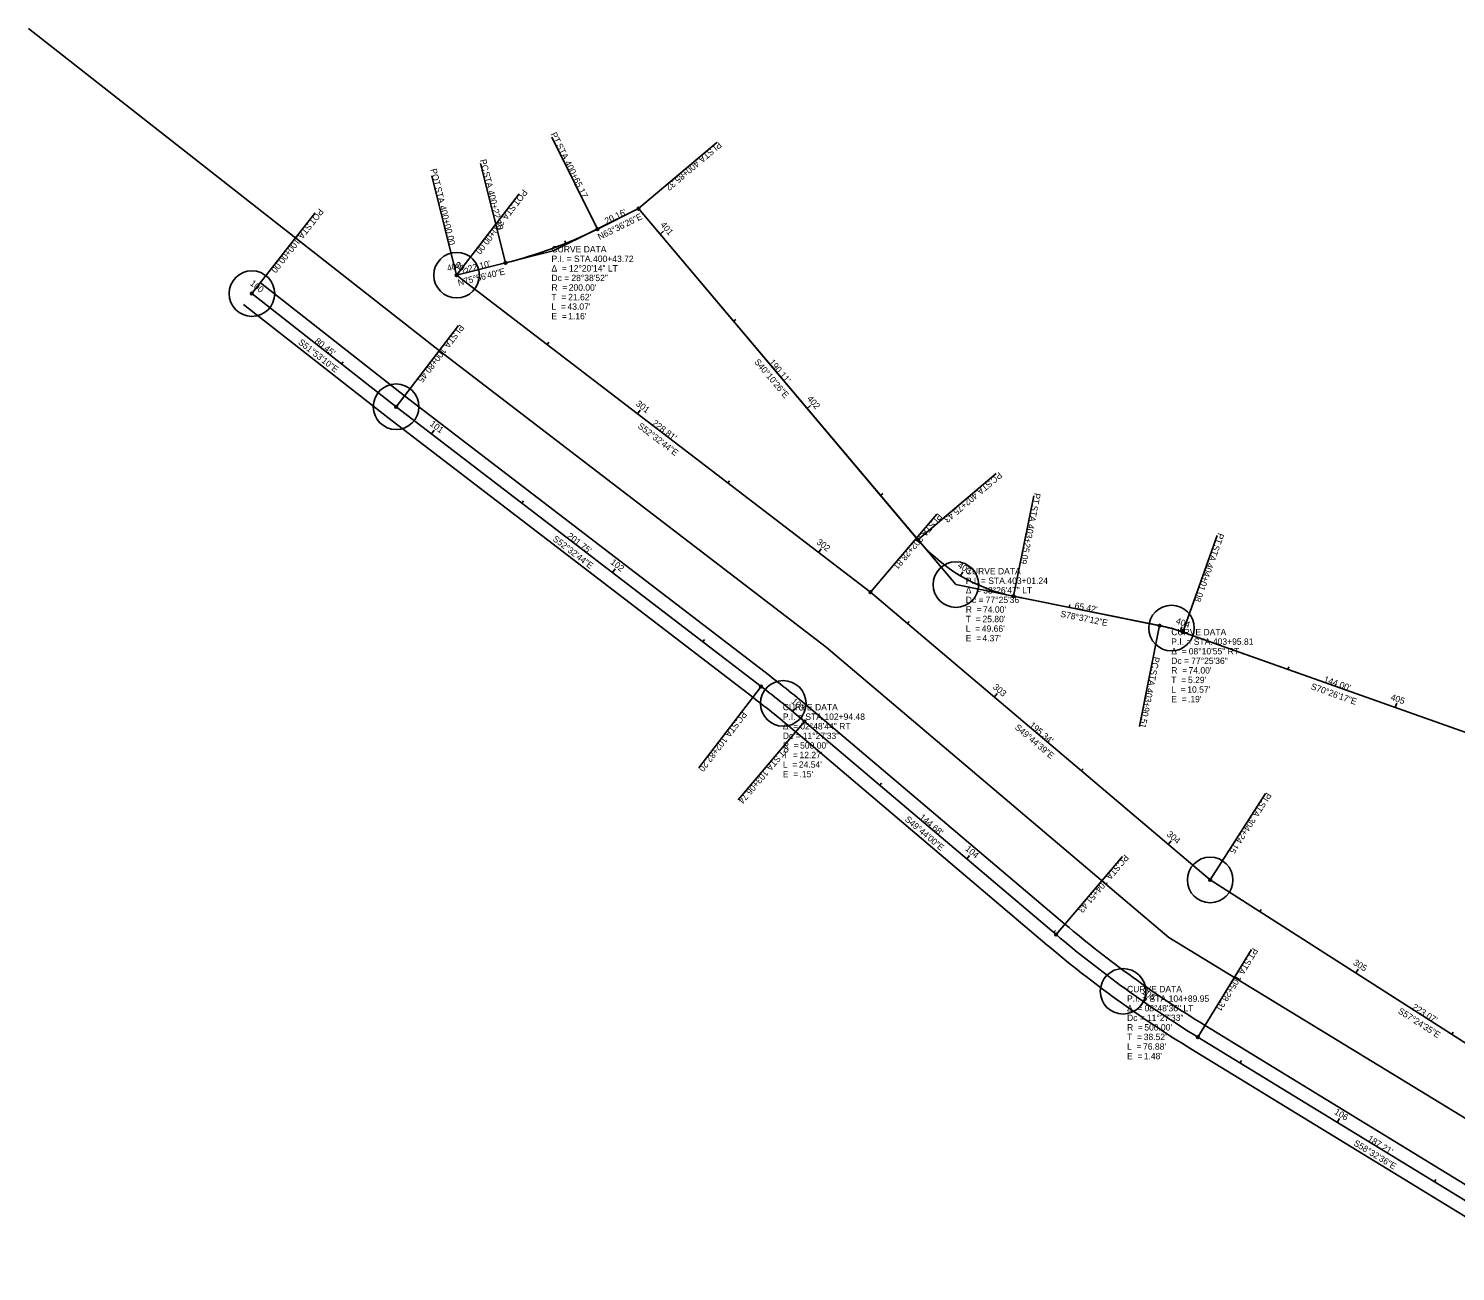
# Model space of a CAD drawing. Extents: x 1439083 to 1441301, y 421605 to 422589.
# Drawn here: x 1439083 to 1439710, y 422043 to 422589 of the extents above; entities that cross this region are included whole.
import ezdxf

# ---------------------------------------------------------------- set-up
doc = ezdxf.new("R2010")
doc.units = 0
for name, color, linetype in [('BD_X_Building', 7, 'Continuous'), ('DR_X_Cells', 7, 'Continuous'), ('GE_P_Alignment', 7, 'Continuous'), ('LT_X_Poles', 7, 'Continuous'), ('PV_X_Field_Drive', 7, 'Continuous'), ('RD_X_Gate', 7, 'Continuous'), ('RD_X_GR_Rt', 7, 'Continuous'), ('RD_X_RR_2', 7, 'Continuous'), ('VG_X_Tree_Line_Rt', 7, 'Continuous')]:
    doc.layers.add(name, color=color, linetype=linetype)

msp = doc.modelspace()

# ---------------------------------------------------------------- linework, layer by layer
at = {"layer": 'DR_X_Cells'}
for p, q in [((1439181.48, 422472.43), (1439209.25, 422507.83)), ((1439181.48, 422472.43), (1439182.71, 422474)), ((1439185.18, 422477.15), (1439248.45, 422427.51)), ((1439177.77, 422467.7), (1439241.1, 422418.03)), ((1439181.48, 422472.43), (1439244.77, 422422.77)), ((1439244.77, 422422.77), (1439272.14, 422458.49)), ((1439220.82, 422441.56), (1439221.56, 422442.51)), ((1439248.45, 422427.51), (1439408.58, 422304.84)), ((1439241.1, 422418.03), (1439401.28, 422295.31)), ((1439244.77, 422422.77), (1439404.93, 422300.08)), ((1439260.29, 422410.88), (1439261.51, 422412.47)), ((1439299.98, 422380.47), (1439300.71, 422381.43)), ((1439339.68, 422350.07), (1439340.89, 422351.66)), ((1439379.37, 422319.66), (1439380.1, 422320.61)), ((1439404.93, 422300.08), (1439377.57, 422264.35)), ((1439418.86, 422289.01), (1439420.14, 422290.55)), ((1439427.92, 422289.26), (1439538.32, 422195.74)), ((1439424.04, 422284.68), (1439394.96, 422250.34)), ((1439420.16, 422280.1), (1439530.56, 422186.59)), ((1439424.04, 422284.68), (1439534.44, 422191.17)), ((1439457.05, 422256.72), (1439457.82, 422257.64)), ((1439495.2, 422224.41), (1439496.49, 422225.93)), ((1439534.44, 422191.17), (1439563.53, 422225.5)), ((1439533.35, 422192.09), (1439534.13, 422193)), ((1439596.69, 422146.17), (1439620.17, 422184.56)), ((1439572.97, 422161.62), (1439574.11, 422163.26)), ((1439599.82, 422151.29), (1439759.52, 422053.59)), ((1439596.69, 422146.17), (1439756.39, 422048.47)), ((1439593.56, 422141.05), (1439753.25, 422043.35)), ((1439615.19, 422134.85), (1439615.82, 422135.87)), ((1439657.84, 422108.76), (1439658.88, 422110.46)), ((1439700.49, 422082.67), (1439701.12, 422083.69))]:
    msp.add_line(p, q, dxfattribs=at)
for centre, radius in [((1439181.48, 422472.43), 10), ((1439181.48, 422472.43), 0.6), ((1439244.77, 422422.77), 10), ((1439244.77, 422422.77), 0.6), ((1439404.93, 422300.08), 0.6), ((1439414.68, 422292.61), 10), ((1439424.04, 422284.68), 0.6), ((1439534.44, 422191.17), 0.6), ((1439563.83, 422166.27), 10), ((1439596.69, 422146.17), 0.6)]:
    msp.add_circle(centre, radius, dxfattribs=at)
for centre, radius, start, end in [((1439100.87, 421903.16), 506, 49.73333, 52.54557), ((1439100.87, 421903.16), 500, 49.73333, 52.54557), ((1439100.87, 421903.16), 494, 49.73333, 52.54557), ((1439857.61, 422572.69), 494, 229.73333, 238.54338), ((1439857.61, 422572.69), 506, 229.73333, 238.54338), ((1439857.61, 422572.69), 500, 229.73333, 238.54338)]:
    msp.add_arc(centre, radius, start, end, dxfattribs=at)
at = {"layer": 'GE_P_Alignment'}
for p, q in [((1439313.75, 422491.13), (1439351.17, 422509.7)), ((1439333.11, 422500.74), (1439351.17, 422509.7)), ((1439351.17, 422509.7), (1439490.46, 422344.72)), ((1439351.17, 422509.7), (1439473.81, 422364.44)), ((1439271.34, 422480.52), (1439313.75, 422491.13)), ((1439271.34, 422480.52), (1439292.78, 422485.88)), ((1439490.46, 422344.72), (1439585.08, 422325.68)), ((1439515.75, 422339.63), (1439579.89, 422326.72)), ((1439585.08, 422325.68), (1439750.22, 422267)), ((1439590.07, 422323.91), (1439725.75, 422275.69))]:
    msp.add_line(p, q, dxfattribs=at)
for centre, radius, start, end in [((1439244.21, 422679.9), 200, 284.0555, 296.3928), ((1439244.21, 422679.9), 200, 284.0555, 296.3928), ((1439530.35, 422412.18), 74, 220.1738, 258.6201), ((1439530.35, 422412.18), 74, 220.1738, 258.6201), ((1439565.29, 422254.18), 74, 70.43811, 78.6201), ((1439565.29, 422254.18), 74, 70.43811, 78.6201)]:
    msp.add_arc(centre, radius, start, end, dxfattribs=at)
at = {"layer": 'LT_X_Poles'}
for p, q in [((1439271.34, 422480.52), (1439298.71, 422516.24)), ((1439271.34, 422480.52), (1439272.56, 422482.1)), ((1439271.34, 422480.52), (1439452.98, 422341.37)), ((1439311.04, 422450.11), (1439311.77, 422451.06)), ((1439350.73, 422419.7), (1439351.94, 422421.29)), ((1439390.42, 422389.3), (1439391.15, 422390.25)), ((1439452.98, 422341.37), (1439482.06, 422375.71)), ((1439430.11, 422358.89), (1439431.33, 422360.48)), ((1439452.98, 422341.37), (1439602.06, 422215.14)), ((1439469.15, 422327.68), (1439469.93, 422328.59)), ((1439507.31, 422295.37), (1439508.6, 422296.89)), ((1439545.47, 422263.06), (1439546.25, 422263.97)), ((1439602.06, 422215.14), (1439626.29, 422253.06)), ((1439583.63, 422230.75), (1439584.92, 422232.27)), ((1439602.06, 422215.14), (1439790, 422094.99)), ((1439623.84, 422201.22), (1439624.49, 422202.23)), ((1439665.97, 422174.29), (1439667.04, 422175.97)), ((1439708.09, 422147.36), (1439708.74, 422148.37))]:
    msp.add_line(p, q, dxfattribs=at)
for centre, radius in [((1439271.34, 422480.52), 0.6), ((1439452.98, 422341.37), 0.6), ((1439602.06, 422215.14), 10), ((1439602.06, 422215.14), 0.6)]:
    msp.add_circle(centre, radius, dxfattribs=at)
at = {"layer": 'PV_X_Field_Drive'}
for p, q in [((1439333.11, 422500.74), (1439313.11, 422541.05)), ((1439351.17, 422509.7), (1439385.55, 422538.73)), ((1439292.78, 422485.88), (1439281.85, 422529.54)), ((1439271.34, 422480.52), (1439260.42, 422524.17)), ((1439473.81, 422364.44), (1439508.2, 422393.47)), ((1439515.75, 422339.63), (1439524.63, 422383.75)), ((1439590.07, 422323.91), (1439605.14, 422366.31)), ((1439579.89, 422326.72), (1439571.01, 422282.61))]:
    msp.add_line(p, q, dxfattribs=at)
for centre in [(1439351.17, 422509.7), (1439333.11, 422500.74), (1439292.78, 422485.88), (1439271.34, 422480.52), (1439473.81, 422364.44), (1439515.75, 422339.63), (1439579.89, 422326.72), (1439590.07, 422323.91)]:
    msp.add_circle(centre, 0.6, dxfattribs=at)
at = {"layer": 'RD_X_GR_Rt'}
for p, q in [((1439360.64, 422498.49), (1439362.17, 422499.78)), ((1439319.29, 422494.52), (1439318.84, 422495.63)), ((1439271.34, 422480.52), (1439270.86, 422482.46)), ((1439392.89, 422460.28), (1439393.81, 422461.06)), ((1439425.15, 422422.08), (1439426.68, 422423.37)), ((1439457.4, 422383.87), (1439458.32, 422384.65)), ((1439492.46, 422348.62), (1439493.48, 422350.34)), ((1439540.18, 422334.72), (1439540.41, 422335.89)), ((1439589.05, 422324.26), (1439589.69, 422326.15)), ((1439636.16, 422307.53), (1439636.57, 422308.66)), ((1439683.28, 422290.79), (1439683.95, 422292.67))]:
    msp.add_line(p, q, dxfattribs=at)
at = {"layer": 'VG_X_Tree_Line_Rt'}
for p, q in [((1439263.77, 422447.27), (1439083.45, 422588.73)), ((1439263.77, 422447.27), (1439433.53, 422317.22)), ((1439244.77, 422422.77), (1439404.93, 422300.08)), ((1439433.53, 422317.22), (1439583.86, 422189.93)), ((1439424.04, 422284.68), (1439534.44, 422191.17)), ((1439583.86, 422189.93), (1439780.2, 422070.24)), ((1439596.69, 422146.17), (1439756.39, 422048.47))]:
    msp.add_line(p, q, dxfattribs=at)
for centre in [(1439271.34, 422480.52), (1439490.46, 422344.72), (1439585.08, 422325.68)]:
    msp.add_circle(centre, 10, dxfattribs=at)
for centre, start, end in [((1439100.87, 421903.16), 49.73333, 52.54557), ((1439857.61, 422572.69), 229.73333, 238.54338)]:
    msp.add_arc(centre, 500, start, end, dxfattribs=at)

# ---------------------------------------------------------------- texts
at = {"layer": 'BD_X_Building'}
for s, rotation, p in [('N63°36\'26"E', 26.3928, (1439334.1, 422495.87)), ('N75°56\'40"E', 14.0555, (1439272.21, 422475.78)), ('S40°10\'26"E', 310.1738, (1439401.77, 422442.33)), ('S78°37\'12"E', 348.6201, (1439536.15, 422330.63)), ('S70°26\'17"E', 340.43811, (1439646, 422298.94))]:
    msp.add_text(s, height=2.8, rotation=rotation, dxfattribs=at).set_placement(p)
at = {"layer": 'DR_X_Cells'}
for s, rotation, p in [('POT', 231.88615, (1439211.01, 422510.01)), (' STA. ', 231.88615, (1439206.57, 422504.34)), ('100+00.00', 231.88615, (1439200.73, 422496.91)), ('100', 321.88615, (1439180.39, 422476.46)), (' STA. ', 232.54557, (1439270.63, 422456.45)), ('PI', 232.54557, (1439272.69, 422459.14)), ('S51°53\'10"E', 321.88615, (1439201.56, 422450.57)), ("80.45'", 321.88615, (1439208.78, 422451.06)), ('100+80.45', 232.54557, (1439264.88, 422448.95)), ('101', 322.54557, (1439259.31, 422414.78)), ("201.75'", 322.54557, (1439319.58, 422365.52)), ('S52°32\'44"E', 322.54557, (1439313.25, 422364.26)), ('102', 322.54557, (1439338.59, 422354.05)), ('103', 320.50623, (1439417.93, 422293.02)), ('PC', 232.54557, (1439396.75, 422289.33)), (' STA. ', 232.54557, (1439393.96, 422285.69)), ('102+82.20', 232.54557, (1439388.21, 422278.19)), ('PT', 229.73333, (1439415.24, 422274.22)), (' STA. ', 229.73333, (1439412.38, 422270.86)), ('103+06.74', 229.73333, (1439406.28, 422263.64)), ('S49°44\'00"E', 319.73333, (1439467.79, 422241.33)), ("144.68'", 319.73333, (1439474.17, 422242.27)), ('104', 319.73333, (1439494.32, 422228.43)), ('PC', 229.73333, (1439564.47, 422226.56)), (' STA. ', 229.73333, (1439561.51, 422223.06)), ('104+51.43', 229.73333, (1439555.4, 422215.84)), ('PT', 238.54338, (1439620.84, 422185.57)), (' STA. ', 238.54338, (1439618.53, 422181.8)), ('105+28.31', 238.54338, (1439613.6, 422173.74)), ('105', 325.29921, (1439571.67, 422165.56)), ('106', 328.54338, (1439656.28, 422112.64)), ('S58°32\'36"E', 328.54338, (1439664.7, 422098.93)), ("187.21'", 328.54338, (1439670.86, 422100.84))]:
    msp.add_text(s, height=2.8, rotation=rotation, dxfattribs=at).set_placement(p)
for s, p in [('CURVE DATA', (1439414.49, 422289.58)), ('P.I. = STA. ', (1439414.49, 422285.38)), ('102+94.48', (1439432.75, 422285.38)), ('Δ  = ', (1439414.49, 422281.18)), ('Dc = ', (1439414.49, 422276.98)), ('02°48\'44" RT', (1439422.16, 422281.18)), ('11°27\'33"', (1439423.23, 422276.98)), ('R  = ', (1439414.49, 422272.78)), ("500.00'", (1439422.07, 422272.78)), ('T  = ', (1439414.49, 422268.58)), ('L  = ', (1439414.49, 422264.38)), ("24.54'", (1439421.53, 422264.38)), ("12.27'", (1439421.82, 422268.58)), ('E  = ', (1439414.49, 422260.18)), (".15'", (1439421.83, 422260.18)), ('CURVE DATA', (1439565.56, 422165.87)), ('Δ  = ', (1439565.56, 422157.47)), ('P.I. = STA. ', (1439565.56, 422161.67)), ('08°48\'36" LT', (1439573.24, 422157.47)), ('104+89.95', (1439583.83, 422161.67)), ('Dc = ', (1439565.56, 422153.27)), ('11°27\'33"', (1439574.3, 422153.27)), ('T  = ', (1439565.56, 422144.87)), ('R  = ', (1439565.56, 422149.07)), ("38.52'", (1439572.9, 422144.87)), ("500.00'", (1439573.15, 422149.07)), ('L  = ', (1439565.56, 422140.67)), ("76.88'", (1439572.6, 422140.67)), ('E  = ', (1439565.56, 422136.47)), ("1.48'", (1439572.9, 422136.47))]:
    msp.add_text(s, height=2.8, dxfattribs=at).set_placement(p)
at = {"layer": 'LT_X_Poles'}
for s, rotation, p in [('POT', 232.54557, (1439300.45, 422518.44)), (' STA. ', 232.54557, (1439296.07, 422512.72)), ('300+00.00', 232.54557, (1439290.32, 422505.22)), ('300', 322.54557, (1439270.21, 422484.54)), ('301', 322.54557, (1439349.75, 422423.6)), ("228.81'", 322.54557, (1439356.89, 422415.04)), ('S52°32\'44"E', 322.54557, (1439350.56, 422413.79)), ('PI', 229.74419, (1439482.54, 422376.22)), (' STA. ', 229.74419, (1439480.35, 422373.63)), ('302', 322.54557, (1439429.03, 422362.87)), ('302+28.81', 229.74419, (1439474.24, 422366.42)), ('303', 319.74419, (1439506.43, 422299.39)), ('S49°44\'39"E', 319.74419, (1439516.07, 422281.66)), ("195.34'", 319.74419, (1439522.45, 422282.61)), (' STA. ', 237.40968, (1439624.96, 422250.9)), ('PI', 237.40968, (1439626.79, 422253.75)), ('304+24.15', 237.40968, (1439619.87, 422242.93)), ('304', 319.74419, (1439582.75, 422234.77)), ('305', 327.40968, (1439664.53, 422178.17)), ("223.07'", 327.40968, (1439690.42, 422158.7)), ('S57°24\'35"E', 327.40968, (1439684.23, 422156.91))]:
    msp.add_text(s, height=2.8, rotation=rotation, dxfattribs=at).set_placement(p)
at = {"layer": 'PV_X_Field_Drive'}
for s, rotation, p in [('PT', 296.3928, (1439312.49, 422542.39)), (' STA. ', 296.3928, (1439314.46, 422538.44)), (' STA. ', 220.1738, (1439383.62, 422537.05)), ('PI', 220.1738, (1439386.21, 422539.23)), ('PC', 284.0555, (1439281.53, 422530.99)), ('400+65.17', 296.3928, (1439318.66, 422529.97)), ('400+85.32', 220.1738, (1439376.4, 422530.95)), ('POT', 284.0555, (1439259.78, 422526.9)), (' STA. ', 284.0555, (1439282.65, 422526.55)), (' STA. ', 284.0555, (1439261.52, 422519.91)), ('400+22.10', 284.0555, (1439284.94, 422517.38)), ('400+00.00', 284.0555, (1439263.82, 422510.74)), ('PC', 220.1738, (1439509.31, 422394.35)), (' STA. ', 220.1738, (1439505.8, 422391.39)), ('402+75.43', 220.1738, (1439498.58, 422385.3)), (' STA. ', 258.6201, (1439524.07, 422380.76)), ('PT', 258.6201, (1439524.95, 422385.09)), ('403+25.09', 258.6201, (1439522.21, 422371.5)), ('PT', 250.43811, (1439605.64, 422367.61)), (' STA. ', 250.43811, (1439604.16, 422363.45)), ('404+01.08', 250.43811, (1439601, 422354.54)), ('PC', 258.6201, (1439577.23, 422313.28)), (' STA. ', 258.6201, (1439576.32, 422308.78)), ('403+90.51', 258.6201, (1439574.46, 422299.52))]:
    msp.add_text(s, height=2.8, rotation=rotation, dxfattribs=at).set_placement(p)
at = {"layer": 'RD_X_Gate'}
for s, p in [('CURVE DATA', (1439312.95, 422490.51)), ('P.I. = STA. ', (1439312.95, 422486.31)), ('400+43.72', (1439331.22, 422486.31)), ('Δ  = ', (1439312.95, 422482.11)), ('Dc = ', (1439312.95, 422477.91)), ('12°20\'14" LT', (1439320.63, 422482.11)), ('28°38\'52"', (1439321.69, 422477.91)), ('R  = ', (1439312.95, 422473.71)), ("200.00'", (1439320.53, 422473.71)), ('T  = ', (1439312.95, 422469.51)), ('L  = ', (1439312.95, 422465.31)), ("43.07'", (1439319.99, 422465.31)), ("21.62'", (1439320.29, 422469.51)), ('E  = ', (1439312.95, 422461.11)), ("1.16'", (1439320.29, 422461.11)), ('CURVE DATA', (1439494.78, 422349.24)), ('P.I. = STA. ', (1439494.78, 422345.04)), ('403+01.24', (1439513.05, 422345.04)), ('Δ  = ', (1439494.78, 422340.84)), ('38°26\'47" LT', (1439502.46, 422340.84)), ('Dc = ', (1439494.78, 422336.64)), ('77°25\'36"', (1439503.52, 422336.64)), ('T  = ', (1439494.78, 422328.24)), ('R  = ', (1439494.78, 422332.44)), ("25.80'", (1439502.12, 422328.24)), ("74.00'", (1439502.37, 422332.44)), ('L  = ', (1439494.78, 422324.04)), ("49.66'", (1439501.82, 422324.04)), ('CURVE DATA', (1439584.98, 422322.51)), ('E  = ', (1439494.78, 422319.84)), ("4.37'", (1439502.12, 422319.84)), ('Δ  = ', (1439584.98, 422314.11)), ('P.I. = STA. ', (1439584.98, 422318.31)), ('08°10\'55" RT', (1439592.66, 422314.11)), ('403+95.81', (1439603.25, 422318.31)), ('Dc = ', (1439584.98, 422309.91)), ('77°25\'36"', (1439593.72, 422309.91)), ('T  = ', (1439584.98, 422301.51)), ('R  = ', (1439584.98, 422305.71)), ("5.29'", (1439592.32, 422301.51)), ("74.00'", (1439592.56, 422305.71)), ('L  = ', (1439584.98, 422297.31)), ("10.57'", (1439592.02, 422297.31)), ('E  = ', (1439584.98, 422293.11)), (".19'", (1439592.32, 422293.11))]:
    msp.add_text(s, height=2.8, dxfattribs=at).set_placement(p)
at = {"layer": 'RD_X_GR_Rt'}
for s, rotation, p in [('401', 310.1738, (1439360.52, 422502.51)), ('400', 14.0555, (1439267.49, 422482.13)), ('402', 310.1738, (1439424.94, 422426.2)), ('403', 329.19512, (1439490.93, 422352.44)), ('404', 341.27472, (1439586.75, 422327.68)), ('405', 340.43811, (1439681, 422294.25))]:
    msp.add_text(s, height=2.8, rotation=rotation, dxfattribs=at).set_placement(p)
at = {"layer": 'RD_X_RR_2'}
for s, rotation, p in [("20.16'", 26.3928, (1439337.14, 422502.79)), ("22.10'", 14.0555, (1439276.66, 422481.89)), ("190.11'", 310.1738, (1439408.21, 422442.2)), ("65.42'", 348.6201, (1439542.38, 422334.32)), ("144.00'", 340.43811, (1439651.63, 422302.08))]:
    msp.add_text(s, height=2.8, rotation=rotation, dxfattribs=at).set_placement(p)

doc.saveas('drawing.dxf')
